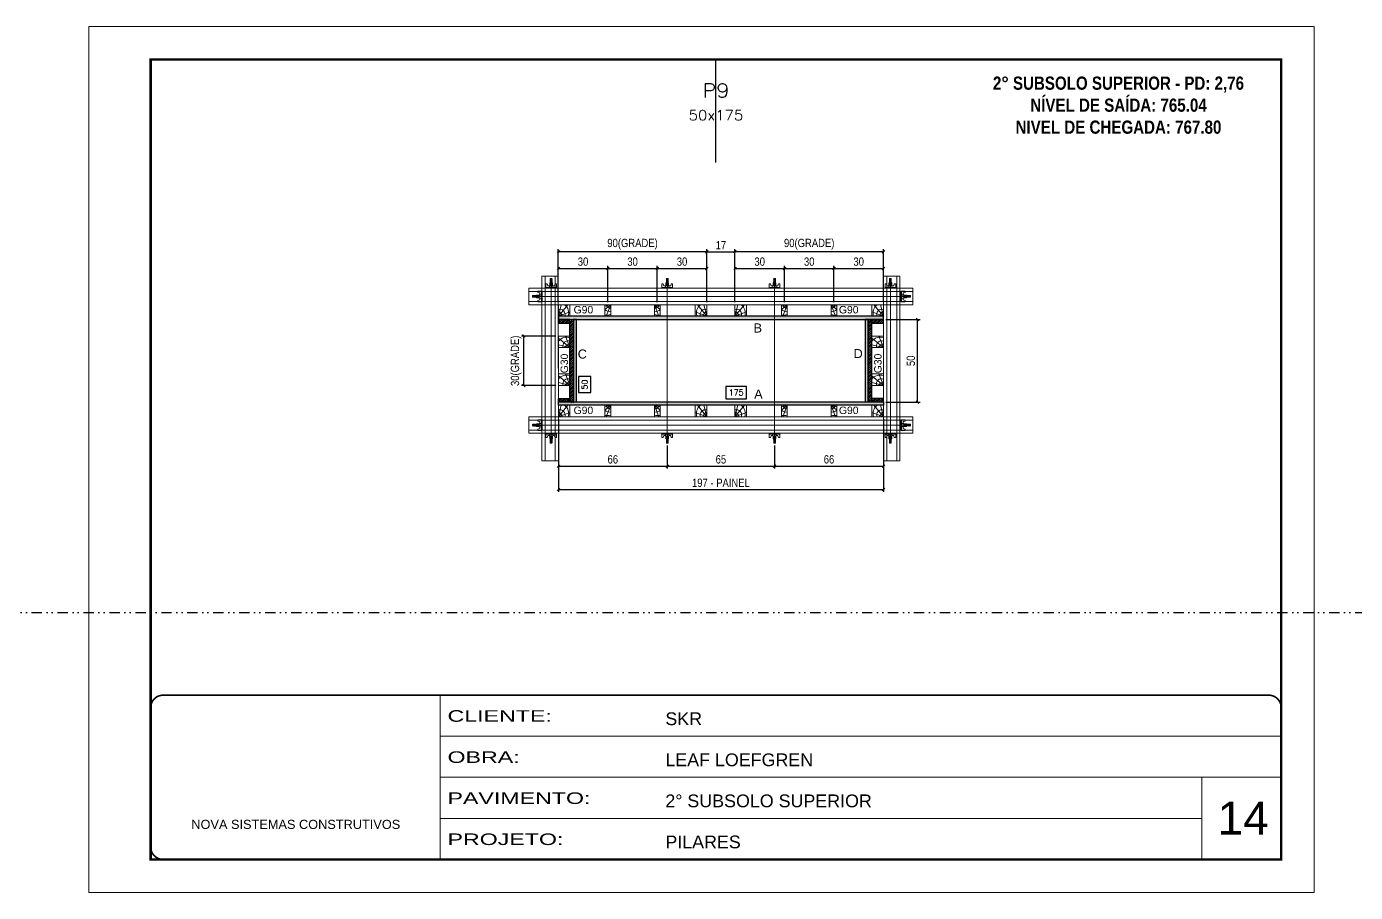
# Model space of a CAD drawing. Extents: x 13741 to 27878, y -21631 to 6985.
# Drawn here: x 15937 to 17547, y 2489 to 3539 of the extents above; entities that cross this region are included whole.
import ezdxf
from ezdxf.enums import TextEntityAlignment as Align

# ---------------------------------------------------------------- set-up
doc = ezdxf.new("R2010")
doc.units = 0
for name, pattern in [('CONTINUO', [0]), ('DASHED', [0.75, 0.5, -0.25]), ('DIVIDE2', [0.625, 0.25, -0.125, 0, -0.125, 0, -0.125]), ('HIDDEN', [0.375, 0.25, -0.125])]:
    doc.linetypes.add(name, pattern=pattern)
for name, color, linetype, lineweight in [('CARIMBO', 255, 'Continuous', 9), ('Folhas', 255, 'Continuous', 9), ('Hachura', 251, 'Continuous', 9), ('Madeira', 126, 'Continuous', 18), ('Perfil Metálico', 224, 'Continuous', 18), ('SARRAFO DE PRESSAO', 251, 'DASHED', 9), ('Texto Seção', 7, 'Continuous', 15)]:
    doc.layers.add(name, color=color, linetype=linetype, lineweight=lineweight)
for name, color, linetype in [('CHAPA', 1, 'Continuous'), ('COTA', 241, 'Continuous'), ('MEIO_PONT', 93, 'Continuous'), ('NOMENCLATURA', 7, 'Continuous'), ('Nível', 160, 'Continuous'), ('SARRAFO', 251, 'Continuous'), ('Texto de Titulo', 7, 'Continuous'), ('Texto Qtd Sarr', 242, 'Continuous'), ('TEXTO_GERAL', 7, 'Continuous')]:
    doc.layers.add(name, color=color, linetype=linetype)
doc.styles.add('ARIAL', font='arial.ttf')
doc.styles.add('COTA TECNICA 2X', font='techl___.ttf', dxfattribs={"height": 10})
doc.styles.add('ROMANC', font='techb___.ttf', dxfattribs={"height": 2.5})
doc.styles.add('ROMANS', font='romans.shx')
doc.styles.add('SANSSERIF', font='sas_____.pfb')
doc.styles.add('Tecnologia', font='')
doc.styles.get('Tecnologia').set_extended_font_data('Forgotten Futurist')
doc.dimstyles.new('SECAO PILAR', dxfattribs={"dimtxt": 10, "dimasz": 3, "dimexe": 3, "dimexo": 3, "dimgap": 3, "dimtad": 1, "dimdec": 1, "dimlfac": 0.5, "dimzin": 12, "dimdsep": 46, "dimtxsty": 'COTA TECNICA 2X', "dimblk1": 'OBLIQUE', "dimblk2": 'OBLIQUE', "dimsah": 1, "dimcen": 0.9, "dimclrd": 256, "dimclre": 256, "dimclrt": 256, "dimadec": 1, "dimazin": 3, "dimtfac": 1, "dimtdec": 1, "dimtmove": 0, "dimatfit": 3, "dimfxl": 1, "dimtolj": 1, "dimtzin": 12, "dimarcsym": 0})
doc.dimstyles.new('SECÇÃO 2', dxfattribs={"dimtxt": 7, "dimasz": 6, "dimexe": 0.18, "dimexo": 2, "dimgap": -4, "dimtad": 3, "dimdec": 1, "dimlfac": 0.5, "dimzin": 12, "dimdsep": 46, "dimtxsty": 'ROMANS', "dimblk": 'ARCHTICK', "dimcen": 0.09, "dimse1": 1, "dimse2": 1, "dimsd1": 1, "dimsd2": 1, "dimclrd": 180, "dimclre": 5, "dimclrt": 1, "dimadec": 0, "dimazin": 3, "dimtfac": 1, "dimtdec": 1, "dimtofl": 0, "dimtmove": 0, "dimatfit": 3, "dimldrblk": 'ARCHTICK', "dimfxl": 1, "dimtolj": 1, "dimtzin": 0, "dimarcsym": 0})

# ---------------------------------------------------------------- blocks, each defined once
blk = doc.blocks.new('9999999999')
at = {"color": 30, "linetype": 'CONTINUO'}
for p, q in [((98564.6, 34230.2), (98564.6, 34429.4)), ((98564.6, 34379.6), (99584, 34379.6)), ((98564.6, 34329.8), (99488, 34329.8)), ((99584, 34329.8), (99488, 34329.8)), ((99488, 34329.8), (99488, 34230.2)), ((98564.6, 34280), (99488, 34280))]:
    blk.add_line(p, q, dxfattribs=at)
at = {"color": 30, "linetype": 'CONTINUO', "const_width": 2}
blk.add_lwpolyline([(99584, 34230.2), (99584, 34414.4, 0.414214), (99569, 34429.4), (98229, 34429.4, 0.414214), (98214, 34414.4), (98214, 34245.2, 0.414214), (98229, 34230.2), (99584, 34230.2)], format="xyb", dxfattribs=at)
at = {"layer": 'Folhas'}
blk.add_lwpolyline([(98139, 34190.2), (99624, 34190.2), (99624, 35240.2), (98139, 35240.2)], close=True, dxfattribs=at)
at = {"layer": 'Folhas', "color": 30, "const_width": 3}
blk.add_lwpolyline([(98214, 34230.2), (99584, 34230.2), (99584, 35200.2), (98214, 35200.2)], close=True, dxfattribs=at)
at = {"color": 7, "linetype": 'Continuous', "ltscale": 5, "style": 'ARIAL'}
for s, height, p in [('SKR', 15.48, (98837.7, 34393.1)), ('LEAF LOEFGREN', 15.483, (98837.7, 34343.3)), ('2° SUBSOLO SUPERIOR', 15.483, (98837.7, 34293.5)), ('NOVA SISTEMAS CONSTRUTIVOS', 11.059, (98263.2, 34267.2)), ('PILARES', 15.48, (98837.7, 34243.7))]:
    blk.add_text(s, height=height, dxfattribs=at).set_placement(p)
at = {"layer": 'Folhas', "color": 7, "style": 'Tecnologia', "width": 1.5}
for s, p in [('CLIENTE:', (98573.7, 34397.2)), ('OBRA:', (98573.7, 34347.3)), ('PAVIMENTO:', (98573.7, 34297.5)), ('PROJETO:', (98573.7, 34247.7))]:
    blk.add_text(s, height=14, dxfattribs=at).set_placement(p)
blk = doc.blocks.new('*D1127')
at = {"layer": 'COTA', "color": 180, "lineweight": -2, "transparency": 16777216}
for p, q in [((16620.4, 3114.5), (16605.4, 3114.5)), ((16605.4, 3114.5), (16605.4, 3095.1)), ((16620.4, 3095.1), (16620.4, 3114.5)), ((16605.4, 3095.1), (16620.4, 3095.1))]:
    blk.add_line(p, q, dxfattribs=at)
at = {"layer": 'Defpoints', "color": 0, "transparency": 16777216}
for p in [(16620.3, 3183.7), (16620.3, 3083.7), (16624.4, 3083.7)]:
    blk.add_point(p, dxfattribs=at)
at = {"layer": 'COTA', "color": 1, "transparency": 16777216, "insert": (16612.9, 3104.8), "char_height": 7, "attachment_point": 5, "rotation": 90, "style": 'ROMANS'}
blk.add_mtext('\\A1;50', dxfattribs=at)
blk = doc.blocks.new('_ArchTick')
at = {"color": 0, "linetype": 'ByBlock', "const_width": 0.15}
blk.add_lwpolyline([(-0.5, -0.5), (0.5, 0.5)], dxfattribs=at)
blk = doc.blocks.new('*D1128')
at = {"layer": 'COTA', "color": 180, "lineweight": -2, "transparency": 16777216}
for p, q in [((16809, 3102.7), (16784, 3102.7)), ((16784, 3102.7), (16784, 3087.7)), ((16809, 3087.7), (16809, 3102.7)), ((16784, 3087.7), (16809, 3087.7))]:
    blk.add_line(p, q, dxfattribs=at)
at = {"layer": 'Defpoints', "color": 0, "transparency": 16777216}
for p in [(16603, 3083.7), (16953, 3083.7), (16953, 3083.7)]:
    blk.add_point(p, dxfattribs=at)
at = {"layer": 'COTA', "color": 1, "transparency": 16777216, "insert": (16796.5, 3095.2), "char_height": 7, "attachment_point": 5, "style": 'ROMANS'}
blk.add_mtext('\\A1;175', dxfattribs=at)
blk = doc.blocks.new('_Oblique')
at = {"color": 0, "linetype": 'ByBlock', "lineweight": -2}
blk.add_line((-0.5, -0.5), (0.5, 0.5), dxfattribs=at)
blk = doc.blocks.new('*D1129')
at = {"layer": 'COTA', "lineweight": -2, "transparency": 16777216}
for p, q in [((16581, 3062.8), (16581, 2974.6)), ((16975, 3062.8), (16975, 2974.6)), ((16581, 2977.6), (16975, 2977.6))]:
    blk.add_line(p, q, dxfattribs=at)
at = {"layer": 'Defpoints', "color": 0, "transparency": 16777216}
for p in [(16581, 3065.8), (16975, 3065.8), (16975, 2977.6)]:
    blk.add_point(p, dxfattribs=at)
at = {"layer": 'COTA', "lineweight": -2, "transparency": 16777216, "xscale": 3, "yscale": 3, "zscale": 3, "rotation": 180}
blk.add_blockref('_Oblique', (16581, 2977.6), dxfattribs=at)
at = {"layer": 'COTA', "lineweight": -2, "transparency": 16777216, "xscale": 3, "yscale": 3, "zscale": 3}
blk.add_blockref('_Oblique', (16975, 2977.6), dxfattribs=at)
at = {"layer": 'COTA', "transparency": 16777216, "insert": (16778, 2985.7), "char_height": 10, "attachment_point": 5, "style": 'COTA TECNICA 2X'}
blk.add_mtext('\\A1;197 - PAINEL', dxfattribs=at)
blk = doc.blocks.new('*D1130')
at = {"layer": 'COTA', "lineweight": -2, "transparency": 16777216}
for p, q in [((16581, 3062.7), (16581, 3003)), ((16713, 3031), (16713, 3003)), ((16581, 3006), (16713, 3006))]:
    blk.add_line(p, q, dxfattribs=at)
at = {"layer": 'Defpoints', "color": 0, "transparency": 16777216}
for p in [(16581, 3065.7), (16713, 3034), (16713, 3006)]:
    blk.add_point(p, dxfattribs=at)
at = {"layer": 'COTA', "lineweight": -2, "transparency": 16777216, "xscale": 3, "yscale": 3, "zscale": 3, "rotation": 180}
blk.add_blockref('_Oblique', (16581, 3006), dxfattribs=at)
at = {"layer": 'COTA', "lineweight": -2, "transparency": 16777216, "xscale": 3, "yscale": 3, "zscale": 3}
blk.add_blockref('_Oblique', (16713, 3006), dxfattribs=at)
at = {"layer": 'COTA', "transparency": 16777216, "insert": (16647, 3014.1), "char_height": 10, "attachment_point": 5, "style": 'COTA TECNICA 2X'}
blk.add_mtext('\\A1;66', dxfattribs=at)
blk = doc.blocks.new('*D1131')
at = {"layer": 'COTA', "lineweight": -2, "transparency": 16777216}
for p, q in [((16975, 3062.7), (16975, 3003)), ((16843, 3031), (16843, 3003)), ((16843, 3006), (16975, 3006))]:
    blk.add_line(p, q, dxfattribs=at)
at = {"layer": 'Defpoints', "color": 0, "transparency": 16777216}
for p in [(16975, 3065.7), (16843, 3034), (16975, 3006)]:
    blk.add_point(p, dxfattribs=at)
at = {"layer": 'COTA', "lineweight": -2, "transparency": 16777216, "xscale": 3, "yscale": 3, "zscale": 3, "rotation": 180}
blk.add_blockref('_Oblique', (16843, 3006), dxfattribs=at)
at = {"layer": 'COTA', "lineweight": -2, "transparency": 16777216, "xscale": 3, "yscale": 3, "zscale": 3}
blk.add_blockref('_Oblique', (16975, 3006), dxfattribs=at)
at = {"layer": 'COTA', "transparency": 16777216, "insert": (16909, 3014.1), "char_height": 10, "attachment_point": 5, "style": 'COTA TECNICA 2X'}
blk.add_mtext('\\A1;66', dxfattribs=at)
blk = doc.blocks.new('C')
at = {"layer": 'Hachura', "color": 0}
for p, q in [((0, 3.22), (0, -3.22)), ((0.45, 3.22), (0, 3.22)), ((0.46, 3.16), (0, 3.16)), ((0.46, 3.05), (0, 3.05)), ((0.46, 2.88), (0, 2.88)), ((0, 2.75), (0, -1.16)), ((0.46, 2.65), (0, 2.65)), ((0.46, 2.23), (0, 2.23)), ((0.46, 1.51), (0, 1.51)), ((0.39, 0.49), (0.17, 0.49)), ((0.45, -3.23), (0.45, 3.22)), ((0.45, 3.22), (2.58, 3.22)), ((1.74, 0.97), (0.45, 0.97)), ((1.45, 0.1), (0.45, 0.1)), ((1.35, 1.94), (1.35, 0.96)), ((2.58, 2.39), (1.47, 2.09)), ((1.74, -0.97), (1.74, 0.97)), ((1.74, 0.97), (1.74, 0.84)), ((1.74, 0.97), (1.74, 0.84)), ((1.74, 0.84), (3.35, 0.84)), ((3.35, 0.45), (1.74, 0.45)), ((2.58, 3.22), (2.58, 2.39)), ((3.32, 0.84), (3.32, -0.84)), ((3.35, 0.84), (3.35, -0.84)), ((3.68, 0.45), (3.35, 0.45)), ((3.84, -0.52), (3.35, 0.45)), ((3.35, 0.06), (3.67, -0.57)), ((3.68, 0.45), (4.16, -0.52)), ((3.72, 0.5), (4.25, -0.57)), ((4.37, -0.55), (3.83, 0.53)), ((4.15, 0.45), (3.93, 0.45)), ((4.42, -0.52), (3.93, 0.45)), ((4.15, 0.45), (4.26, 0.45)), ((4.26, 0.45), (4.74, -0.52)), ((4.3, 0.5), (4.83, -0.57)), ((4.95, -0.55), (4.41, 0.53)), ((4.51, 0.45), (4.84, 0.45)), ((5, -0.52), (4.51, 0.45)), ((4.84, 0.45), (5.32, -0.52)), ((4.88, 0.5), (5.41, -0.57)), ((5.53, -0.55), (4.99, 0.53)), ((5.58, -0.52), (5.09, 0.45)), ((5.42, 0.45), (5.09, 0.45)), ((5.58, -0.52), (5.09, 0.45)), ((5.42, 0.45), (5.74, -0.19)), ((5.46, 0.5), (5.74, -0.07)), ((5.74, 0.19), (5.57, 0.53)), ((5.74, 0.32), (5.68, 0.45)), ((5.68, 0.45), (5.74, 0.45)), ((5.74, 0.45), (5.9, 0.29)), ((5.74, 0.45), (5.74, -0.52)), ((5.9, -0.36), (5.9, 0.29)), ((0.45, 0), (0, 0)), ((0.46, -1.52), (0, -1.52)), ((0.46, -2.23), (0, -2.23)), ((0.46, -2.65), (0, -2.65)), ((0.46, -2.88), (0, -2.88)), ((0.46, -3.05), (0, -3.05)), ((0.46, -3.16), (0, -3.16)), ((0, -3.22), (2.57, -3.22)), ((0.08, -0.48), (0.29, -0.48)), ((0.29, -0.48), (0.4, -0.48)), ((0.45, 0), (0.45, -0.97)), ((0.45, -0.16), (1.45, -0.16)), ((0.45, -0.65), (0.45, -0.32)), ((0.45, -3.23), (0.45, -0.65)), ((0.45, -0.97), (1.74, -0.97)), ((1.35, -1.94), (1.35, -0.97)), ((2.58, -2.39), (1.47, -2.1)), ((3.35, -0.32), (1.74, -0.32)), ((3.35, -0.84), (1.74, -0.84)), ((2.58, -3.23), (2.58, -2.39)), ((3.35, -0.07), (3.58, -0.52)), ((3.35, -0.52), (3.58, -0.52)), ((3.84, -0.52), (4.16, -0.52)), ((4.42, -0.52), (4.74, -0.52)), ((4.63, -0.52), (4.74, -0.52)), ((5, -0.52), (5.32, -0.52)), ((5.58, -0.52), (5.74, -0.52)), ((5.74, -0.52), (5.9, -0.36)), ((5.74, -0.52), (5.74, -0.52))]:
    blk.add_line(p, q, dxfattribs=at)
for centre, radius, start, end in [((1.52, 1.94), 0.161, 104.74356, 180), ((1.44, -0.03), 0.129, 272.69497, 87.30503), ((3.81, 0.39), 0.143, 25.56881, 154.43119), ((4.39, 0.39), 0.143, 25.56881, 154.43119), ((4.97, 0.39), 0.143, 25.56881, 154.43119), ((5.55, 0.39), 0.143, 25.56881, 154.43119), ((0.17, -0.37), 0.174, 221.74404, 317.85924), ((1.52, -1.94), 0.161, 180, 255.25644), ((3.71, -0.4), 0.174, 222.14076, 318.25596), ((4.29, -0.4), 0.174, 222.14076, 318.25596), ((4.87, -0.4), 0.174, 222.14076, 318.25596), ((5.45, -0.4), 0.174, 222.14076, 318.25596), ((5.61, -0.4), 0.174, 317.85924, 318.25596)]:
    blk.add_arc(centre, radius, start, end, dxfattribs=at)
blk = doc.blocks.new('*D1132')
at = {"layer": 'COTA', "lineweight": -2, "transparency": 16777216}
for p, q in [((16713, 3031), (16713, 3003)), ((16843, 3031), (16843, 3003)), ((16713, 3006), (16843, 3006))]:
    blk.add_line(p, q, dxfattribs=at)
at = {"layer": 'Defpoints', "color": 0, "transparency": 16777216}
for p in [(16713, 3034), (16843, 3034), (16843, 3006)]:
    blk.add_point(p, dxfattribs=at)
at = {"layer": 'COTA', "lineweight": -2, "transparency": 16777216, "xscale": 3, "yscale": 3, "zscale": 3, "rotation": 180}
blk.add_blockref('_Oblique', (16713, 3006), dxfattribs=at)
at = {"layer": 'COTA', "lineweight": -2, "transparency": 16777216, "xscale": 3, "yscale": 3, "zscale": 3}
blk.add_blockref('_Oblique', (16843, 3006), dxfattribs=at)
at = {"layer": 'COTA', "transparency": 16777216, "insert": (16778, 3014.1), "char_height": 10, "attachment_point": 5, "style": 'COTA TECNICA 2X'}
blk.add_mtext('\\A1;65', dxfattribs=at)
blk = doc.blocks.new('*D1119')
at = {"layer": 'COTA', "lineweight": -2, "transparency": 16777216}
for p, q in [((16795, 3204.7), (16795, 3248.7)), ((16795, 3245.7), (16855, 3245.7)), ((16855, 3204.7), (16855, 3248.7))]:
    blk.add_line(p, q, dxfattribs=at)
at = {"layer": 'Defpoints', "color": 0, "transparency": 16777216}
for p in [(16855, 3245.7), (16795, 3201.7), (16855, 3201.7)]:
    blk.add_point(p, dxfattribs=at)
at = {"layer": 'COTA', "lineweight": -2, "transparency": 16777216, "xscale": 3, "yscale": 3, "zscale": 3, "rotation": 180}
blk.add_blockref('_Oblique', (16795, 3245.7), dxfattribs=at)
at = {"layer": 'COTA', "lineweight": -2, "transparency": 16777216, "xscale": 3, "yscale": 3, "zscale": 3}
blk.add_blockref('_Oblique', (16855, 3245.7), dxfattribs=at)
at = {"layer": 'COTA', "transparency": 16777216, "insert": (16825, 3253.9), "char_height": 10, "attachment_point": 5, "style": 'COTA TECNICA 2X'}
blk.add_mtext('\\A1;30', dxfattribs=at)
blk = doc.blocks.new('*D1120')
at = {"layer": 'COTA', "lineweight": -2, "transparency": 16777216}
for p, q in [((16855, 3204.7), (16855, 3248.7)), ((16855, 3245.7), (16915, 3245.7)), ((16915, 3204.7), (16915, 3248.7))]:
    blk.add_line(p, q, dxfattribs=at)
at = {"layer": 'Defpoints', "color": 0, "transparency": 16777216}
for p in [(16915, 3245.7), (16855, 3201.7), (16915, 3201.7)]:
    blk.add_point(p, dxfattribs=at)
at = {"layer": 'COTA', "lineweight": -2, "transparency": 16777216, "xscale": 3, "yscale": 3, "zscale": 3, "rotation": 180}
blk.add_blockref('_Oblique', (16855, 3245.7), dxfattribs=at)
at = {"layer": 'COTA', "lineweight": -2, "transparency": 16777216, "xscale": 3, "yscale": 3, "zscale": 3}
blk.add_blockref('_Oblique', (16915, 3245.7), dxfattribs=at)
at = {"layer": 'COTA', "transparency": 16777216, "insert": (16885, 3253.9), "char_height": 10, "attachment_point": 5, "style": 'COTA TECNICA 2X'}
blk.add_mtext('\\A1;30', dxfattribs=at)
blk = doc.blocks.new('*D1121')
at = {"layer": 'COTA', "lineweight": -2, "transparency": 16777216}
for p, q in [((16915, 3204.7), (16915, 3248.7)), ((16915, 3245.7), (16975, 3245.7)), ((16975, 3204.7), (16975, 3248.7))]:
    blk.add_line(p, q, dxfattribs=at)
at = {"layer": 'Defpoints', "color": 0, "transparency": 16777216}
for p in [(16975, 3245.7), (16915, 3201.7), (16975, 3201.7)]:
    blk.add_point(p, dxfattribs=at)
at = {"layer": 'COTA', "lineweight": -2, "transparency": 16777216, "xscale": 3, "yscale": 3, "zscale": 3, "rotation": 180}
blk.add_blockref('_Oblique', (16915, 3245.7), dxfattribs=at)
at = {"layer": 'COTA', "lineweight": -2, "transparency": 16777216, "xscale": 3, "yscale": 3, "zscale": 3}
blk.add_blockref('_Oblique', (16975, 3245.7), dxfattribs=at)
at = {"layer": 'COTA', "transparency": 16777216, "insert": (16945, 3253.9), "char_height": 10, "attachment_point": 5, "style": 'COTA TECNICA 2X'}
blk.add_mtext('\\A1;30', dxfattribs=at)
blk = doc.blocks.new('*D1133')
at = {"layer": 'COTA', "lineweight": -2, "transparency": 16777216}
for p, q in [((16795, 3204.7), (16795, 3268.9)), ((16975, 3265.9), (16795, 3265.9)), ((16975, 3204.7), (16975, 3268.9))]:
    blk.add_line(p, q, dxfattribs=at)
at = {"layer": 'Defpoints', "color": 0, "transparency": 16777216}
for p in [(16795, 3265.9), (16795, 3201.7), (16975, 3201.7)]:
    blk.add_point(p, dxfattribs=at)
at = {"layer": 'COTA', "lineweight": -2, "transparency": 16777216, "xscale": 3, "yscale": 3, "zscale": 3, "rotation": 180}
blk.add_blockref('_Oblique', (16795, 3265.9), dxfattribs=at)
at = {"layer": 'COTA', "lineweight": -2, "transparency": 16777216, "xscale": 3, "yscale": 3, "zscale": 3}
blk.add_blockref('_Oblique', (16975, 3265.9), dxfattribs=at)
at = {"layer": 'COTA', "transparency": 16777216, "insert": (16885, 3275.1), "char_height": 10, "attachment_point": 5, "style": 'COTA TECNICA 2X'}
blk.add_mtext('\\A1;90(GRADE)', dxfattribs=at)
blk = doc.blocks.new('*D1134')
at = {"layer": 'COTA', "lineweight": -2, "transparency": 16777216}
for p, q in [((16978, 3183.7), (17019.3, 3183.7)), ((17016.3, 3083.7), (17016.3, 3183.7)), ((16978, 3083.7), (17019.3, 3083.7))]:
    blk.add_line(p, q, dxfattribs=at)
at = {"layer": 'Defpoints', "color": 0, "transparency": 16777216}
for p in [(16975, 3183.7), (17016.3, 3183.7), (16975, 3083.7)]:
    blk.add_point(p, dxfattribs=at)
at = {"layer": 'COTA', "lineweight": -2, "transparency": 16777216, "xscale": 3, "yscale": 3, "zscale": 3}
for p, rotation in [((17016.3, 3183.7), 90), ((17016.3, 3083.7), 270)]:
    blk.add_blockref('_Oblique', p, dxfattribs=dict(at, rotation=rotation))
at = {"layer": 'COTA', "transparency": 16777216, "insert": (17008.2, 3133.7), "char_height": 10, "attachment_point": 5, "rotation": 90, "style": 'COTA TECNICA 2X'}
blk.add_mtext('\\A1;50', dxfattribs=at)
blk = doc.blocks.new('PONTALETE')
at = {"layer": 'Madeira'}
for q in [(2.71, 7), (7, 5.76), (7, 1.74)]:
    blk.add_line((0, 0), q, dxfattribs=at)
blk.add_lwpolyline([(0, 0), (7, 0), (7, 7), (0, 7)], close=True, dxfattribs=at)
for centre, radius, start, end in [((2.04, 0.06), 6.23, 37.28179, 109.09128), ((1.09, 0.9), 3.19, 343.60304, 109.98471), ((-0.21, -0.78), 3.09, 14.63219, 86.0383)]:
    blk.add_arc(centre, radius, start, end, dxfattribs=at)
blk = doc.blocks.new('MEIO PONTALETE')
at = {"layer": 'Madeira'}
for q in [(2.71, 7), (3.5, 2.88), (3.5, 0.87)]:
    blk.add_line((0, 0), q, dxfattribs=at)
blk.add_lwpolyline([(0, 0), (3.5, 0), (3.5, 7), (0, 7)], close=True, dxfattribs=at)
for centre, radius, start, end in [((2.04, 0.06), 6.23, 76.44987, 109.09128), ((1.09, 0.9), 3.19, 40.90626, 109.98471), ((-0.21, -0.78), 3.09, 14.63219, 86.0383)]:
    blk.add_arc(centre, radius, start, end, dxfattribs=at)
blk = doc.blocks.new('*D1122')
at = {"layer": 'COTA', "lineweight": -2, "transparency": 16777216}
for p, q in [((16580.9, 3204.7), (16580.9, 3248.7)), ((16580.9, 3245.7), (16640.9, 3245.7)), ((16640.9, 3204.7), (16640.9, 3248.7))]:
    blk.add_line(p, q, dxfattribs=at)
at = {"layer": 'Defpoints', "color": 0, "transparency": 16777216}
for p in [(16640.9, 3245.7), (16580.9, 3201.7), (16640.9, 3201.7)]:
    blk.add_point(p, dxfattribs=at)
at = {"layer": 'COTA', "lineweight": -2, "transparency": 16777216, "xscale": 3, "yscale": 3, "zscale": 3, "rotation": 180}
blk.add_blockref('_Oblique', (16580.9, 3245.7), dxfattribs=at)
at = {"layer": 'COTA', "lineweight": -2, "transparency": 16777216, "xscale": 3, "yscale": 3, "zscale": 3}
blk.add_blockref('_Oblique', (16640.9, 3245.7), dxfattribs=at)
at = {"layer": 'COTA', "transparency": 16777216, "insert": (16610.9, 3253.9), "char_height": 10, "attachment_point": 5, "style": 'COTA TECNICA 2X'}
blk.add_mtext('\\A1;30', dxfattribs=at)
blk = doc.blocks.new('*D1123')
at = {"layer": 'COTA', "lineweight": -2, "transparency": 16777216}
for p, q in [((16640.9, 3204.7), (16640.9, 3248.7)), ((16640.9, 3245.7), (16700.9, 3245.7)), ((16700.9, 3204.7), (16700.9, 3248.7))]:
    blk.add_line(p, q, dxfattribs=at)
at = {"layer": 'Defpoints', "color": 0, "transparency": 16777216}
for p in [(16700.9, 3245.7), (16640.9, 3201.7), (16700.9, 3201.7)]:
    blk.add_point(p, dxfattribs=at)
at = {"layer": 'COTA', "lineweight": -2, "transparency": 16777216, "xscale": 3, "yscale": 3, "zscale": 3, "rotation": 180}
blk.add_blockref('_Oblique', (16640.9, 3245.7), dxfattribs=at)
at = {"layer": 'COTA', "lineweight": -2, "transparency": 16777216, "xscale": 3, "yscale": 3, "zscale": 3}
blk.add_blockref('_Oblique', (16700.9, 3245.7), dxfattribs=at)
at = {"layer": 'COTA', "transparency": 16777216, "insert": (16670.9, 3253.9), "char_height": 10, "attachment_point": 5, "style": 'COTA TECNICA 2X'}
blk.add_mtext('\\A1;30', dxfattribs=at)
blk = doc.blocks.new('*D1124')
at = {"layer": 'COTA', "lineweight": -2, "transparency": 16777216}
for p, q in [((16700.9, 3204.7), (16700.9, 3248.7)), ((16700.9, 3245.7), (16760.9, 3245.7)), ((16760.9, 3204.7), (16760.9, 3248.7))]:
    blk.add_line(p, q, dxfattribs=at)
at = {"layer": 'Defpoints', "color": 0, "transparency": 16777216}
for p in [(16760.9, 3245.7), (16700.9, 3201.7), (16760.9, 3201.7)]:
    blk.add_point(p, dxfattribs=at)
at = {"layer": 'COTA', "lineweight": -2, "transparency": 16777216, "xscale": 3, "yscale": 3, "zscale": 3, "rotation": 180}
blk.add_blockref('_Oblique', (16700.9, 3245.7), dxfattribs=at)
at = {"layer": 'COTA', "lineweight": -2, "transparency": 16777216, "xscale": 3, "yscale": 3, "zscale": 3}
blk.add_blockref('_Oblique', (16760.9, 3245.7), dxfattribs=at)
at = {"layer": 'COTA', "transparency": 16777216, "insert": (16730.9, 3253.9), "char_height": 10, "attachment_point": 5, "style": 'COTA TECNICA 2X'}
blk.add_mtext('\\A1;30', dxfattribs=at)
blk = doc.blocks.new('*D1125')
at = {"layer": 'COTA', "lineweight": -2, "transparency": 16777216}
for p, q in [((16580.9, 3204.7), (16580.9, 3268.9)), ((16760.9, 3265.9), (16580.9, 3265.9)), ((16760.9, 3204.7), (16760.9, 3268.9))]:
    blk.add_line(p, q, dxfattribs=at)
at = {"layer": 'Defpoints', "color": 0, "transparency": 16777216}
for p in [(16580.9, 3265.9), (16580.9, 3201.7), (16760.9, 3201.7)]:
    blk.add_point(p, dxfattribs=at)
at = {"layer": 'COTA', "lineweight": -2, "transparency": 16777216, "xscale": 3, "yscale": 3, "zscale": 3, "rotation": 180}
blk.add_blockref('_Oblique', (16580.9, 3265.9), dxfattribs=at)
at = {"layer": 'COTA', "lineweight": -2, "transparency": 16777216, "xscale": 3, "yscale": 3, "zscale": 3}
blk.add_blockref('_Oblique', (16760.9, 3265.9), dxfattribs=at)
at = {"layer": 'COTA', "transparency": 16777216, "insert": (16670.9, 3275.1), "char_height": 10, "attachment_point": 5, "style": 'COTA TECNICA 2X'}
blk.add_mtext('\\A1;90(GRADE)', dxfattribs=at)
blk = doc.blocks.new('*D1135')
at = {"layer": 'COTA', "lineweight": -2, "transparency": 16777216}
for p, q in [((16761, 3204.7), (16761, 3268.9)), ((16761, 3265.9), (16795, 3265.9)), ((16795, 3204.7), (16795, 3268.9))]:
    blk.add_line(p, q, dxfattribs=at)
at = {"layer": 'Defpoints', "color": 0, "transparency": 16777216}
for p in [(16795, 3265.9), (16761, 3201.7), (16795, 3201.7)]:
    blk.add_point(p, dxfattribs=at)
at = {"layer": 'COTA', "lineweight": -2, "transparency": 16777216, "xscale": 3, "yscale": 3, "zscale": 3, "rotation": 180}
blk.add_blockref('_Oblique', (16761, 3265.9), dxfattribs=at)
at = {"layer": 'COTA', "lineweight": -2, "transparency": 16777216, "xscale": 3, "yscale": 3, "zscale": 3}
blk.add_blockref('_Oblique', (16795, 3265.9), dxfattribs=at)
at = {"layer": 'COTA', "transparency": 16777216, "insert": (16778, 3273.9), "char_height": 10, "attachment_point": 5, "style": 'COTA TECNICA 2X'}
blk.add_mtext('\\A1;17', dxfattribs=at)
blk = doc.blocks.new('titulo1')
at = {"layer": 'Defpoints', "color": 252, "linetype": 'HIDDEN', "ltscale": 2}
blk.add_line((0, 0), (0, 125), dxfattribs=at)
at = {"layer": 'Defpoints', "style": 'ROMANS', "oblique": 15}
blk.add_attdef('FOLHA', text='', height=10, dxfattribs=at).set_placement((0, 15.6), align=Align.MIDDLE_CENTER)
at = {"layer": 'Texto Qtd Sarr', "color": 3, "style": 'ROMANS', "oblique": 15}
for tag, height, p in [('TITULO', 17, (0, 71.4)), ('SEÇÃO', 12, (0, 41.5))]:
    blk.add_attdef(tag, text='', height=height, dxfattribs=at).set_placement(p, align=Align.MIDDLE_CENTER)
blk = doc.blocks.new('*D1126')
at = {"layer": 'COTA', "lineweight": -2, "transparency": 16777216}
for p, q in [((16578, 3163.7), (16536.2, 3163.7)), ((16539.2, 3103.7), (16539.2, 3163.7)), ((16578, 3103.7), (16536.2, 3103.7))]:
    blk.add_line(p, q, dxfattribs=at)
at = {"layer": 'Defpoints', "color": 0, "transparency": 16777216}
for p in [(16539.2, 3163.7), (16581, 3163.7), (16581, 3103.7)]:
    blk.add_point(p, dxfattribs=at)
at = {"layer": 'COTA', "lineweight": -2, "transparency": 16777216, "xscale": 3, "yscale": 3, "zscale": 3}
for p, rotation in [((16539.2, 3163.7), 90), ((16539.2, 3103.7), 270)]:
    blk.add_blockref('_Oblique', p, dxfattribs=dict(at, rotation=rotation))
at = {"layer": 'COTA', "transparency": 16777216, "insert": (16529.9, 3133.7), "char_height": 10, "attachment_point": 5, "rotation": 90, "style": 'COTA TECNICA 2X'}
blk.add_mtext('\\A1;30(GRADE)', dxfattribs=at)

msp = doc.modelspace()

# ---------------------------------------------------------------- hatches: boundary and pattern name
at = {"layer": 'Hachura'}
h = msp.add_hatch(color=256, dxfattribs=at)
h.dxf.hatch_style = 1
h.paths.add_polyline_path([(16974.97, 3183.74), (16974.97, 3187.74), (16580.97, 3187.74), (16580.97, 3183.74)])
h = msp.add_hatch(dxfattribs=at)
h.set_pattern_fill('ANSI31', color=256, scale=0.5, angle=180, style=0)
h.set_pattern_definition([(225, (7457.0154, -19745.6665), (1.12253202, -1.12253202), [])])
h.paths.add_polyline_path([(16594.97, 3183.74), (16594.97, 3179.34), (16580.97, 3179.34), (16580.97, 3183.74)])
h = msp.add_hatch(dxfattribs=at)
h.set_pattern_fill('ANSI31', color=256, scale=0.5, angle=180, style=0)
h.set_pattern_definition([(225, (7457.0154, -19836.6665), (1.12253202, -1.12253202), [])])
h.paths.add_polyline_path([(16594.97, 3082.74), (16599.37, 3082.74), (16599.37, 3182.74), (16594.97, 3182.74)])
h = msp.add_hatch(color=256, dxfattribs=at)
h.dxf.hatch_style = 1
h.paths.add_polyline_path([(16599.37, 3082.74), (16602.97, 3082.74), (16602.97, 3182.74), (16599.37, 3182.74)])
h = msp.add_hatch(color=256, dxfattribs=at)
h.dxf.hatch_style = 1
h.paths.add_polyline_path([(16952.97, 3083.74), (16956.57, 3083.74), (16956.57, 3183.74), (16952.97, 3183.74)])
h = msp.add_hatch(dxfattribs=at)
h.set_pattern_fill('ANSI31', color=256, scale=0.5, angle=180, style=0)
h.set_pattern_definition([(225, (7472.0154, -19835.6665), (1.12253202, -1.12253202), [])])
h.paths.add_polyline_path([(16960.97, 3083.74), (16956.57, 3083.74), (16956.57, 3183.74), (16960.97, 3183.74)])
h = msp.add_hatch(dxfattribs=at)
h.set_pattern_fill('ANSI31', color=256, scale=0.5, angle=180, style=0)
h.set_pattern_definition([(225, (7837.0154, -19745.6665), (1.12253202, -1.12253202), [])])
h.paths.add_polyline_path([(16974.97, 3183.74), (16974.97, 3179.34), (16960.97, 3179.34), (16960.97, 3183.74)])
h = msp.add_hatch(dxfattribs=at)
h.set_pattern_fill('ANSI31', color=256, scale=0.5, angle=180, style=0)
h.set_pattern_definition([(225, (7457.0154, -19807.6665), (1.12253202, -1.12253202), [])])
h.paths.add_polyline_path([(16594.97, 3083.74), (16594.97, 3088.14), (16580.97, 3088.14), (16580.97, 3083.74)])
h = msp.add_hatch(color=256, dxfattribs=at)
h.dxf.hatch_style = 1
h.paths.add_polyline_path([(16974.97, 3083.74), (16974.97, 3079.74), (16580.97, 3079.74), (16580.97, 3083.74)])
h = msp.add_hatch(dxfattribs=at)
h.set_pattern_fill('ANSI31', color=256, scale=0.5, angle=180, style=0)
h.set_pattern_definition([(225, (7472.0154, -19807.6665), (1.12253202, -1.12253202), [])])
h.paths.add_polyline_path([(16960.97, 3083.74), (16960.97, 3088.14), (16974.97, 3088.14), (16974.97, 3083.74)])

# ---------------------------------------------------------------- linework, layer by layer
at = {"layer": 'CHAPA'}
for points in [[(16974.97, 3183.74), (16974.97, 3187.74), (16580.97, 3187.74), (16580.97, 3183.74)], [(16599.37, 3083.74), (16602.97, 3083.74), (16602.97, 3183.74), (16599.37, 3183.74)], [(16952.97, 3083.74), (16956.57, 3083.74), (16956.57, 3183.74), (16952.97, 3183.74)], [(16974.97, 3083.74), (16974.97, 3079.74), (16580.97, 3079.74), (16580.97, 3083.74)]]:
    msp.add_lwpolyline(points, close=True, dxfattribs=at)
at = {"layer": 'Hachura'}
for p, q in [((16572.28, 3034.97), (16572.28, 3228.71)), ((16712.97, 3034.97), (16712.97, 3228.71)), ((16842.97, 3034.97), (16842.97, 3228.71)), ((16983.36, 3034.97), (16983.36, 3228.71)), ((16550.48, 3211.74), (17003.12, 3211.73)), ((16550.48, 3055.74), (17003.12, 3055.75))]:
    msp.add_line(p, q, dxfattribs=at)
at = {"layer": 'Madeira'}
for points in [[(16580.97, 3187.74), (16580.97, 3201.74), (16760.97, 3201.74), (16760.97, 3187.74)], [(16794.97, 3187.74), (16794.97, 3201.74), (16974.97, 3201.74), (16974.97, 3187.74)], [(16594.97, 3103.75), (16580.97, 3103.75), (16580.97, 3163.74), (16594.97, 3163.74)], [(16974.97, 3103.75), (16960.97, 3103.75), (16960.97, 3163.74), (16974.97, 3163.74)], [(16580.97, 3065.74), (16580.97, 3079.74), (16760.97, 3079.74), (16760.97, 3065.74)], [(16794.97, 3065.74), (16794.97, 3079.74), (16974.97, 3079.74), (16974.97, 3065.74)]]:
    msp.add_lwpolyline(points, close=True, dxfattribs=at)
at = {"layer": 'Nível', "color": 4, "linetype": 'DIVIDE2', "ltscale": 50}
msp.add_line((13741.09, 2828.29), (21531.15, 2828.29), dxfattribs=at)
at = {"layer": 'Perfil Metálico'}
for p, q in [((16565, 3236.35), (16565, 3012.24)), ((16577, 3236.35), (16577, 3012.24)), ((16979.01, 3236.35), (16979.01, 3012.24)), ((16991.01, 3236.35), (16991.01, 3012.24)), ((17010.69, 3217.68), (16545.25, 3217.68)), ((17010.69, 3205.68), (16545.25, 3205.68)), ((17010.69, 3061.74), (16545.25, 3061.74)), ((17010.69, 3049.74), (16545.25, 3049.74))]:
    msp.add_line(p, q, dxfattribs=at)
for points in [[(17010.69, 3201.74), (17010.69, 3221.74), (16545.25, 3221.68), (16545.25, 3201.68)], [(16580.94, 3236.35), (16560.94, 3236.35), (16561, 3012.24), (16581, 3012.24)], [(16994.95, 3236.35), (16974.95, 3236.35), (16975.01, 3012.24), (16995.01, 3012.24)], [(16545.25, 3065.74), (16545.25, 3045.74), (17010.69, 3045.8), (17010.69, 3065.8)]]:
    msp.add_lwpolyline(points, close=True, dxfattribs=at)
at = {"layer": 'SARRAFO'}
for points in [[(16580.97, 3179.34), (16594.97, 3179.34), (16594.97, 3183.74), (16580.97, 3183.74)], [(16580.97, 3179.34), (16594.97, 3179.34), (16594.97, 3183.74), (16580.97, 3183.74)], [(16599.37, 3183.74), (16599.37, 3083.74), (16594.97, 3083.74), (16594.97, 3183.74)], [(16599.37, 3183.74), (16599.37, 3083.74), (16594.97, 3083.74), (16594.97, 3183.74)], [(16956.57, 3183.74), (16956.57, 3083.74), (16960.97, 3083.74), (16960.97, 3183.74)], [(16956.57, 3183.74), (16956.57, 3083.74), (16960.97, 3083.74), (16960.97, 3183.74)], [(16960.97, 3179.34), (16974.97, 3179.34), (16974.97, 3183.74), (16960.97, 3183.74)], [(16960.97, 3179.34), (16974.97, 3179.34), (16974.97, 3183.74), (16960.97, 3183.74)], [(16580.97, 3088.14), (16594.97, 3088.14), (16594.97, 3083.74), (16580.97, 3083.74)], [(16580.97, 3088.14), (16594.97, 3088.14), (16594.97, 3083.74), (16580.97, 3083.74)], [(16974.97, 3088.14), (16960.97, 3088.14), (16960.97, 3083.74), (16974.97, 3083.74)], [(16974.97, 3088.14), (16960.97, 3088.14), (16960.97, 3083.74), (16974.97, 3083.74)]]:
    msp.add_lwpolyline(points, close=True, dxfattribs=at)

# ---------------------------------------------------------------- block references
at = {"layer": 'Hachura', "linetype": 'Continuous', "yscale": 2, "zscale": 2}
for p, xscale, rotation in [((16572.29, 3221.71), -2, 270), ((16712.96, 3221.71), 2, 90.00000000000001), ((16842.96, 3221.71), 2, 90.00000000000001), ((16983.35, 3221.71), 2, 90.00000000000001), ((16561.28, 3211.74), 2, 180), ((16996.12, 3211.72), -2, 180), ((16572.28, 3045.77), 2, 270), ((16712.97, 3045.77), -2, 90), ((16842.97, 3045.77), -2, 90), ((16983.36, 3045.77), -2, 90)]:
    msp.add_blockref('C', p, dxfattribs=dict(at, xscale=xscale, rotation=rotation))
for p, xscale in [((16561.28, 3055.74), -2), ((16996.12, 3055.76), 2)]:
    msp.add_blockref('C', p, dxfattribs=dict(at, xscale=xscale))
at = {"layer": 'MEIO_PONT'}
for name, p, xscale, yscale, zscale, rotation in [('PONTALETE', (16580.97, 3187.74), -2, 2, 2, 270), ('MEIO PONTALETE', (16644.47, 3201.74), 1.999999997962732, 1.999999997962732, 1.999999997962732, 180), ('MEIO PONTALETE', (16697.47, 3201.74), -1.999999997962732, 1.999999997962732, 1.999999997962732, 180), ('PONTALETE', (16760.97, 3187.74), 2, 2, 2, 89.99999999999997), ('PONTALETE', (16794.97, 3187.74), -2, 2, 2, 270), ('MEIO PONTALETE', (16858.47, 3201.74), 1.999999997962732, 1.999999997962732, 1.999999997962732, 180), ('MEIO PONTALETE', (16911.47, 3201.74), -1.999999997962732, 1.999999997962732, 1.999999997962732, 180), ('PONTALETE', (16974.97, 3187.74), 2, 2, 2, 89.99999999999997), ('PONTALETE', (16580.97, 3065.74), -2, 2, 2, 270), ('MEIO PONTALETE', (16644.47, 3079.74), 1.999999997962732, 1.999999997962732, 1.999999997962732, 180), ('MEIO PONTALETE', (16697.47, 3079.74), -1.999999997962732, 1.999999997962732, 1.999999997962732, 180), ('PONTALETE', (16760.97, 3065.74), 2, 2, 2, 89.99999999999997), ('PONTALETE', (16794.97, 3065.74), -2, 2, 2, 270), ('MEIO PONTALETE', (16858.47, 3079.74), 1.999999997962732, 1.999999997962732, 1.999999997962732, 180), ('MEIO PONTALETE', (16911.47, 3079.74), -1.999999997962732, 1.999999997962732, 1.999999997962732, 180), ('PONTALETE', (16974.97, 3065.74), 2, 2, 2, 89.99999999999997)]:
    msp.add_blockref(name, p, dxfattribs=dict(at, xscale=xscale, yscale=yscale, zscale=zscale, rotation=rotation))
at = {"layer": 'MEIO_PONT', "xscale": -2, "yscale": 2, "zscale": 2}
for p in [(16594.97, 3149.74), (16974.97, 3149.74), (16594.97, 3103.75), (16974.97, 3103.75)]:
    msp.add_blockref('PONTALETE', p, dxfattribs=at)
at = {"layer": 'SARRAFO DE PRESSAO', "color": 6, "linetype": 'ByBlock'}
msp.add_blockref('9999999999', (-82127.01, -31701.2), dxfattribs=at)
at = {"layer": 'Texto Seção'}
ref = msp.add_blockref('titulo1', (16771.97, 3374), dxfattribs=at)
ref.add_attrib('TITULO', 'P9', dxfattribs={"layer": 'Texto de Titulo', "color": 7, "height": 17, "style": 'ROMANS', "width": 1.1}).set_placement((16771.97, 3461.5), align=Align.MIDDLE_CENTER)
ref.add_attrib('SEÇÃO', '50x175', dxfattribs={"layer": 'Texto de Titulo', "color": 7, "height": 12, "style": 'ROMANS', "width": 1.1}).set_placement((16771.97, 3431.5), align=Align.MIDDLE_CENTER)

# ---------------------------------------------------------------- texts
at = {"layer": 'CARIMBO', "style": 'ARIAL'}
msp.add_text('14', height=40, dxfattribs=at).set_placement((17379.83, 2559.15))
at = {"layer": 'NOMENCLATURA', "color": 2, "insert": (17259.81, 3505.06), "char_height": 16, "attachment_point": 2, "style": 'ROMANC'}
msp.add_mtext_dynamic_manual_height_columns('\\P2° SUBSOLO SUPERIOR - PD: 2,76\\PNÍVEL DE SAÍDA: 765.04\\PNIVEL DE CHEGADA: 767.80', width=432.3511, gutter_width=1, heights=[0], dxfattribs=at)
at = {"layer": 'TEXTO_GERAL', "color": 0, "linetype": 'Continuous', "style": 'SANSSERIF'}
for p in [(16599.47, 3195.64), (16921, 3195.64), (16599.47, 3073.64), (16921, 3073.64)]:
    msp.add_text('G90', height=9, dxfattribs=at).set_placement(p, align=Align.MIDDLE_LEFT)
at = {"layer": 'TEXTO_GERAL', "style": 'ARIAL'}
for s, p in [('B', (16822.73, 3173.49)), ('C', (16609.98, 3141.89)), ('D', (16944.33, 3142.46)), ('A', (16823.48, 3093.26))]:
    msp.add_text(s, height=11, dxfattribs=at).set_placement(p, align=Align.MIDDLE_CENTER)
at = {"layer": 'TEXTO_GERAL', "color": 0, "linetype": 'Continuous', "char_height": 9, "width": 285.3299, "attachment_point": 7, "rotation": 90, "style": 'SANSSERIF'}
for insert in [(16592.82, 3118.6), (16972.82, 3118.6)]:
    msp.add_mtext('G30', dxfattribs=dict(at, insert=insert))

# ---------------------------------------------------------------- dimensions: what is measured, and where the dimension line sits
at = {"layer": 'COTA'}
for base, p1, p2, text, picture, middle in [((16580.95, 3265.86), (16760.94, 3201.74), (16580.95, 3201.74), '<>(GRADE)', '*D1125', (16670.94, 3275.08)), ((16794.97, 3265.86), (16974.96, 3201.74), (16794.97, 3201.74), '<>(GRADE)', '*D1133', (16884.96, 3275.08)), ((16974.97, 2977.58), (16580.97, 3065.75), (16974.97, 3065.79), '<> - PAINEL', '*D1129', (16777.97, 2985.68))]:
    dim = msp.add_linear_dim(base=base, p1=p1, p2=p2, text=text, dimstyle='SECAO PILAR', dxfattribs=at)
    dim.commit()
    dim.dimension.update_dxf_attribs({"geometry": picture, "text_midpoint": middle})
for base, p1, p2, picture, middle in [((16794.97, 3265.86), (16760.97, 3201.71), (16794.97, 3201.71), '*D1135', (16777.97, 3273.94)), ((16640.95, 3245.67), (16580.95, 3201.74), (16640.95, 3201.74), '*D1122', (16610.95, 3253.89)), ((16700.95, 3245.67), (16640.95, 3201.74), (16700.95, 3201.74), '*D1123', (16670.95, 3253.89)), ((16760.95, 3245.67), (16700.95, 3201.74), (16760.95, 3201.74), '*D1124', (16730.95, 3253.89)), ((16854.97, 3245.67), (16794.97, 3201.74), (16854.97, 3201.74), '*D1119', (16824.97, 3253.89)), ((16914.97, 3245.67), (16854.97, 3201.74), (16914.97, 3201.74), '*D1120', (16884.97, 3253.89)), ((16974.97, 3245.67), (16914.97, 3201.74), (16974.97, 3201.74), '*D1121', (16944.97, 3253.89)), ((16713.04, 3006), (16580.97, 3065.74), (16713.04, 3033.97), '*D1130', (16647, 3014.11)), ((16974.97, 3006), (16843.04, 3033.97), (16974.97, 3065.74), '*D1131', (16909, 3014.11)), ((16843.04, 3006), (16713.04, 3033.97), (16843.04, 3033.97), '*D1132', (16778.04, 3014.11))]:
    dim = msp.add_linear_dim(base=base, p1=p1, p2=p2, dimstyle='SECAO PILAR', dxfattribs=at)
    dim.commit()
    dim.dimension.update_dxf_attribs({"geometry": picture, "text_midpoint": middle})
dim = msp.add_linear_dim(base=(16624.38, 3083.74), p1=(16620.29, 3183.74), p2=(16620.29, 3083.74), angle=270, dimstyle='SECÇÃO 2', dxfattribs=at)
dim.commit()
dim.dimension.update_dxf_attribs({"geometry": '*D1127', "text_midpoint": (16624.38, 3104.82), "dimtype": 160})
dim = msp.add_linear_dim(base=(17016.27, 3183.74), p1=(16974.97, 3083.74), p2=(16974.97, 3183.74), angle=90, dimstyle='SECAO PILAR', dxfattribs=at)
dim.commit()
dim.dimension.update_dxf_attribs({"geometry": '*D1134', "text_midpoint": (17008.16, 3133.74)})
dim = msp.add_linear_dim(base=(16539.16, 3163.74), p1=(16580.97, 3103.75), p2=(16580.97, 3163.74), angle=90, text='<>(GRADE)', dimstyle='SECAO PILAR', dxfattribs=at)
dim.commit()
dim.dimension.update_dxf_attribs({"geometry": '*D1126', "text_midpoint": (16539.16, 3133.74), "dimtype": 160})
dim = msp.add_linear_dim(base=(16952.97, 3083.74), p1=(16602.97, 3083.74), p2=(16952.97, 3083.74), dimstyle='SECÇÃO 2', dxfattribs=at)
dim.commit()
dim.dimension.update_dxf_attribs({"geometry": '*D1128', "text_midpoint": (16796.52, 3083.74), "dimtype": 160})

doc.saveas('drawing.dxf')
